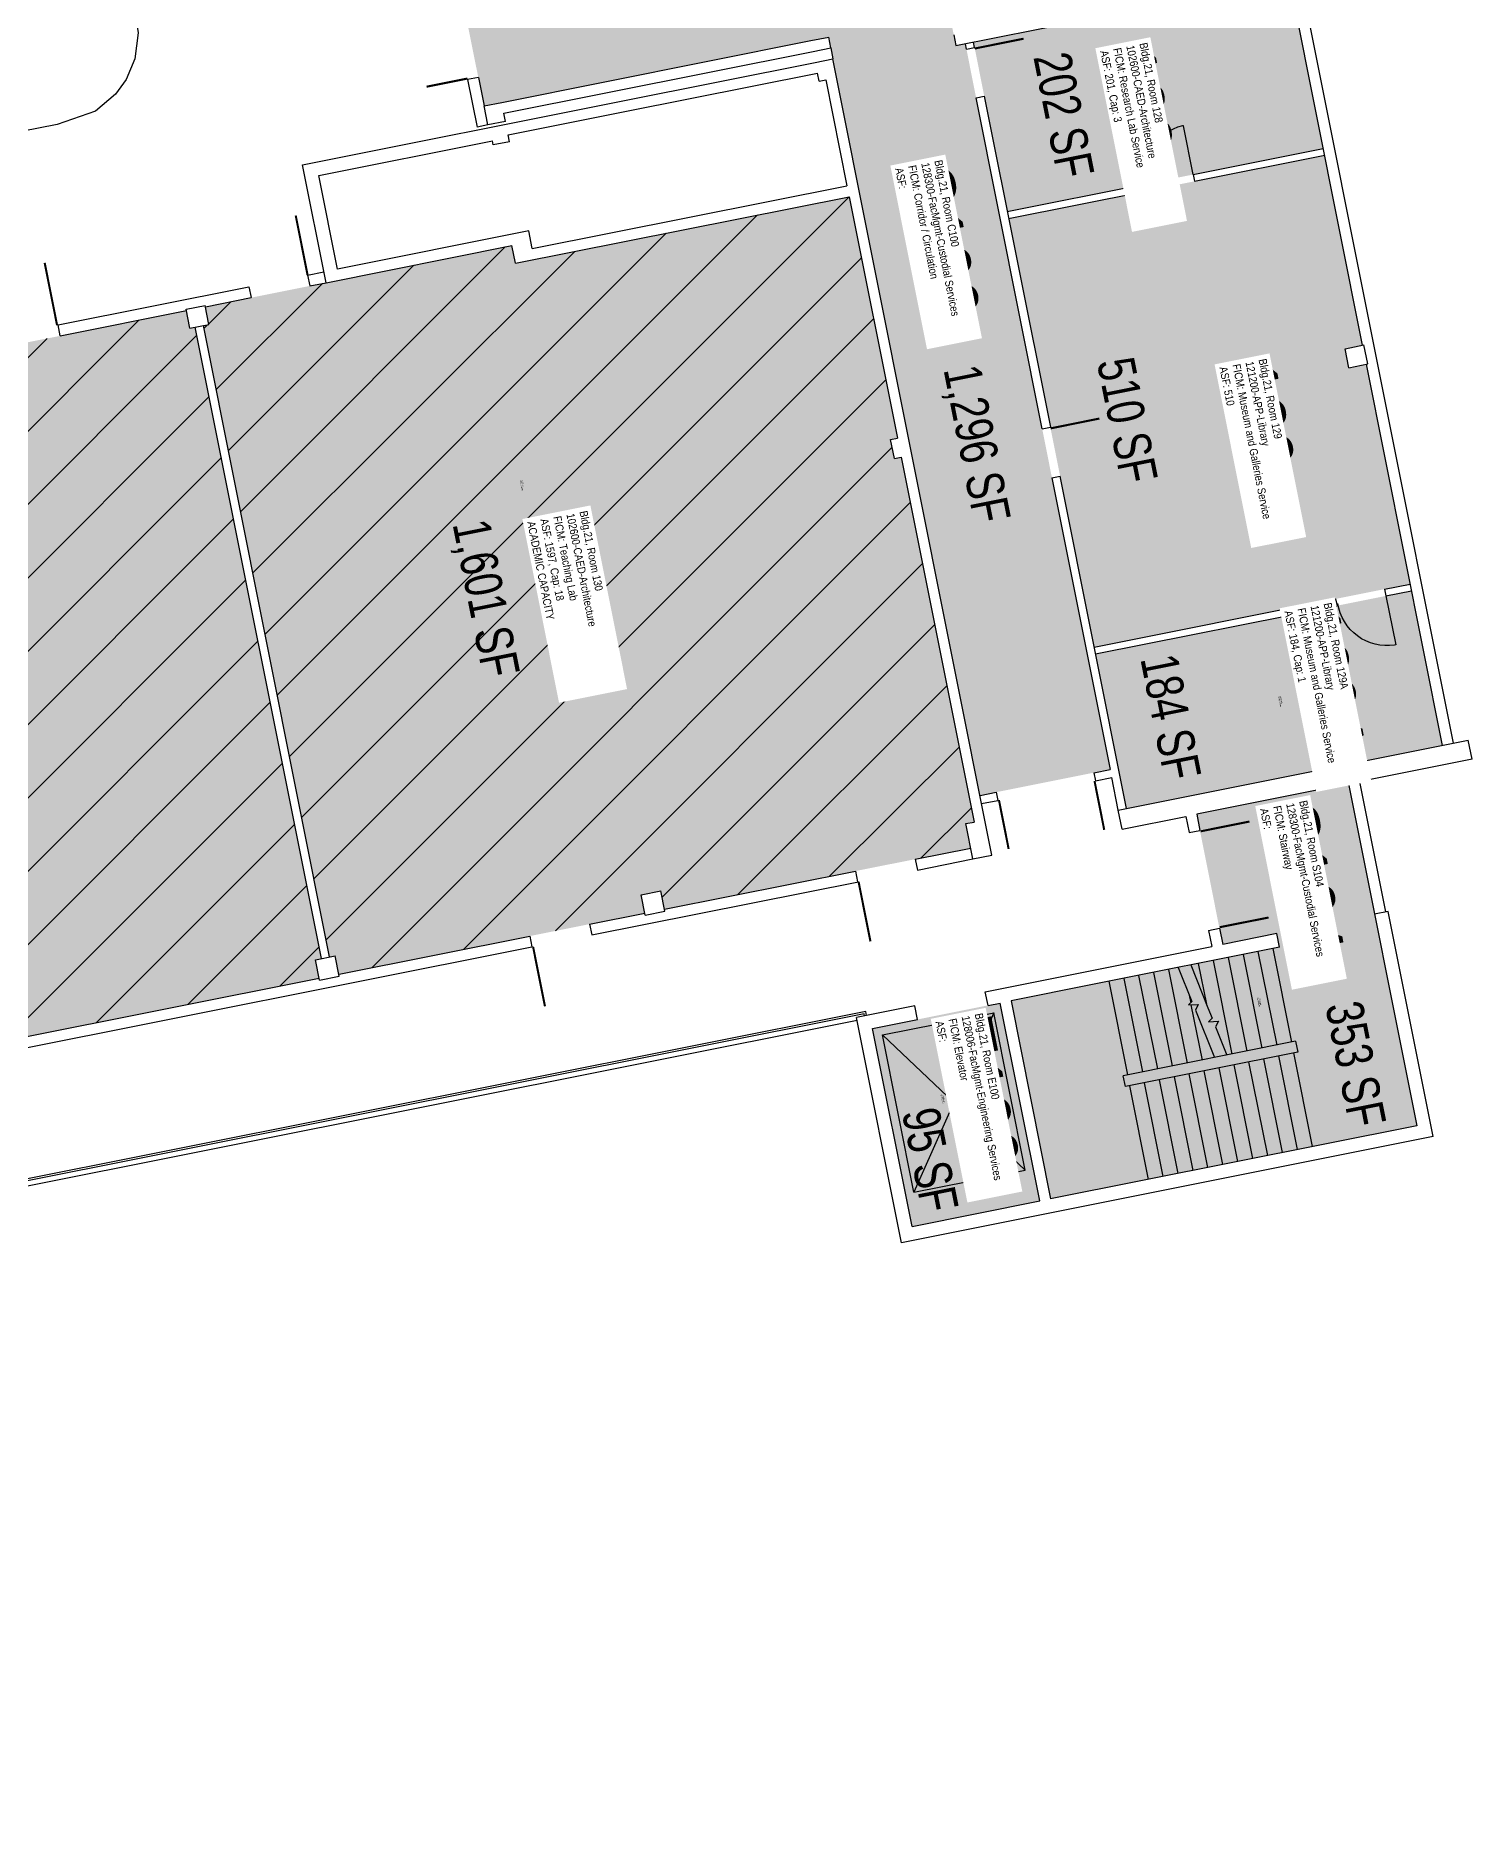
# Model space of a CAD drawing. Header units: inches. Extents: x 69202442 to 69207493, y 27670084 to 27674212.
# Drawn here: x 69206207 to 69207245, y 27670320 to 27671619 of the extents above; entities that cross this region are included whole.
import ezdxf
from ezdxf.enums import TextEntityAlignment as Align

# ---------------------------------------------------------------- set-up
doc = ezdxf.new("R2010")
doc.units = ezdxf.units.IN
doc.header["$LTSCALE"] = 10
doc.header["$MEASUREMENT"] = 0
for name, color, linetype in [('A-DOOR', 2, 'CONTINUOUS'), ('A-FLOR', 3, 'CONTINUOUS'), ('A-IDEN-RNUM', 7, 'CONTINUOUS'), ('A-IDEN-SNUM', 4, 'CONTINUOUS'), ('A-IDEN-VNUM', 4, 'CONTINUOUS'), ('A-SITE', 3, 'CONTINUOUS'), ('A-WALL', 5, 'CONTINUOUS'), ('AREA-TEXT', 3, 'CONTINUOUS'), ('Rooms-Capacity', 4, 'CONTINUOUS'), ('Rooms-Category-Color', 7, 'CONTINUOUS'), ('Rooms-College-Color', 7, 'CONTINUOUS'), ('Rooms-Department-Color', 7, 'CONTINUOUS'), ('Rooms-Division-Color', 7, 'CONTINUOUS'), ('Rooms-Information', 7, 'CONTINUOUS')]:
    doc.layers.add(name, color=color, linetype=linetype)
doc.styles.add('CP_AREA', font='arial.ttf', dxfattribs={"height": 15})
doc.styles.add('CP_ROOMSNUMBER', font='arial.ttf', dxfattribs={"height": 1})
doc.styles.add('CP_ROOMVNUMBER', font='arial.ttf', dxfattribs={"width": 0.85, "height": 0.075})
pattern_1 = [(45, (0, 0), (-26.516504294, 26.516504294), [])]

msp = doc.modelspace()

# ---------------------------------------------------------------- hatches: boundary and pattern name
at = {"layer": 'Rooms-Capacity'}
h = msp.add_hatch(dxfattribs=at)
h.set_pattern_fill('ANSI31', color=256, scale=300, style=0)
h.set_pattern_definition(pattern_1)
h.paths.add_polyline_path([(69206328.3, 27671409.2), (69206332.2, 27671409.9), (69206329.7, 27671422.7), (69206551.3, 27671466.9), (69206553.9, 27671454.2), (69206795.1, 27671502.3), (69206830, 27671327.8), (69206825.1, 27671326.8), (69206827.8, 27671313.1), (69206832.7, 27671314), (69206885.4, 27671050.2), (69206879.5, 27671049.1), (69206883, 27671031.4), (69206661.6, 27670987.2), (69206659, 27671000.5), (69206644.7, 27670997.6), (69206647.4, 27670984.4), (69206426.3, 27670940.2), (69206423.6, 27670953.5), (69206419.4, 27670952.7)])
h = msp.add_hatch(dxfattribs=at)
h.set_pattern_fill('ANSI31', color=256, scale=300, style=0)
h.set_pattern_definition(pattern_1)
h.paths.add_polyline_path([(69205859, 27671328.7), (69206080.6, 27671373), (69206083.2, 27671360.2), (69206096.9, 27671363), (69206094.3, 27671375.7), (69206316, 27671419.9), (69206318.5, 27671407.2), (69206322.4, 27671408), (69206413.6, 27670951.5), (69206409.4, 27670950.6), (69206412, 27670937.4), (69206190.9, 27670893.3), (69206188.3, 27670906.5), (69206174, 27670903.7), (69206176.7, 27670890.4), (69205955.5, 27670846.3), (69205952.9, 27670859.5), (69205948.7, 27670858.7), (69205857.6, 27671315.2), (69205861.5, 27671316)])
at = {"layer": 'Rooms-Category-Color', "true_color": 0xadadad}
for points in [[(69206649.9, 27671673.2), (69206677.3, 27671678.7), (69206854.8, 27671714.1), (69206833.5, 27671821), (69206828, 27671848.5), (69206827.4, 27671851.4), (69206831.3, 27671852.2), (69206828.6, 27671865.9), (69206824.7, 27671865.1), (69206780.4, 27672086.8), (69206784.3, 27672087.5), (69206781.6, 27672101.3), (69206777.7, 27672100.5), (69206762.6, 27672176), (69206766.5, 27672176.8), (69206766.1, 27672178.7), (69206763.6, 27672191.5), (69206749.9, 27672188.7), (69206628.3, 27672164.5), (69206598.9, 27672158.6), (69206585.1, 27672155.9), (69206549.8, 27672148.8), (69206492, 27672137.3), (69206492.2, 27672136.3), (69206420.1, 27672121.9), (69206402, 27672212.1), (69206474.1, 27672226.5), (69206474.3, 27672225.5), (69206764.6, 27672283.5), (69206823.5, 27672295.2), (69206840.1, 27672298.5), (69206868.7, 27672155.4), (69206875.8, 27672120.1), (69206878.5, 27672106.3), (69206885.5, 27672071), (69206902.2, 27671987.7), (69206913.9, 27671990), (69206920, 27671959.6), (69206908.2, 27671957.3), (69206909.4, 27671951.4), (69206921.2, 27671953.7), (69206925.9, 27671930.2), (69206914.1, 27671927.9), (69206916.1, 27671918), (69206923.1, 27671882.7), (69206952.9, 27671733.7), (69207050, 27671753.1), (69207051.9, 27671743.3), (69207063.7, 27671684.4), (69207065.6, 27671674.6), (69206867.5, 27671635.1), (69206869.1, 27671627.2), (69206870.7, 27671619.4), (69206872.2, 27671611.5), (69206879.1, 27671612.9), (69206879.9, 27671609), (69206886.9, 27671573.7), (69206934.7, 27671334.4), (69206941.7, 27671299.1), (69206972.1, 27671147.1), (69206983.8, 27671088.3), (69206972, 27671085.9), (69206901.4, 27671071.8), (69206889.7, 27671069.5), (69206882.4, 27671105.7), (69206881.3, 27671111.6), (69206866.8, 27671184.2), (69206865.6, 27671190.1), (69206855.6, 27671240.1), (69206854.4, 27671246), (69206825.3, 27671392.1), (69206824.1, 27671398), (69206818.2, 27671427.4), (69206817.1, 27671433.3), (69206784.9, 27671594.1), (69206783.4, 27671602), (69206781.8, 27671609.8), (69206780.3, 27671617.6), (69206767.5, 27671615.1), (69206735.1, 27671608.6), (69206729.3, 27671607.5), (69206627.3, 27671587.1), (69206621.4, 27671585.9), (69206543.9, 27671570.5), (69206536.1, 27671568.9), (69206531.2, 27671567.9), (69206527, 27671588.5), (69206515.2, 27671647.3), (69206586.9, 27671661.7), (69206587.1, 27671660.7)], [(69206940.7, 27670777.8), (69207205.5, 27670830.7), (69207192, 27670898.3), (69207190.5, 27670906.2), (69207176.9, 27670973.8), (69207176.6, 27670975.8), (69207175.4, 27670981.7), (69207175, 27670983.7), (69207156.2, 27671077.8), (69207046.4, 27671055.9), (69207048.7, 27671044.2), (69207062.8, 27670973.4), (69207065.2, 27670961.7), (69207096.5, 27670968), (69207104.4, 27670969.6), (69207104.8, 27670967.6), (69207105.9, 27670961.7), (69207106.3, 27670959.8), (69207104.4, 27670959.4), (69207098.5, 27670958.2), (69207096.5, 27670957.8), (69206978.9, 27670934.3), (69206971, 27670932.7), (69206959.2, 27670930.4), (69206923.9, 27670923.3), (69206912.2, 27670921)], [(69206840.7, 27670757.9), (69206812.1, 27670901), (69206844.5, 27670907.5), (69206895.5, 27670917.7), (69206904.3, 27670919.4), (69206932.9, 27670776.3)]]:
    msp.add_hatch(color=253, dxfattribs=at).paths.add_polyline_path(points)
at = {"layer": 'Rooms-Category-Color', "true_color": 0xe3f498}
for points in [[(69207114.6, 27671653.8), (69207102.9, 27671651.5), (69207101.7, 27671657.3), (69206885, 27671614.1), (69206909.4, 27671491.5), (69207137.9, 27671537.1)], [(69206328.3, 27671409.2), (69206332.2, 27671409.9), (69206329.7, 27671422.7), (69206551.3, 27671466.9), (69206553.9, 27671454.2), (69206795.1, 27671502.3), (69206830, 27671327.8), (69206825.1, 27671326.8), (69206827.8, 27671313.1), (69206832.7, 27671314), (69206885.4, 27671050.2), (69206879.5, 27671049.1), (69206883, 27671031.4), (69206661.6, 27670987.2), (69206659, 27671000.5), (69206644.7, 27670997.6), (69206647.4, 27670984.4), (69206426.3, 27670940.2), (69206423.6, 27670953.5), (69206419.4, 27670952.7)], [(69205859, 27671328.7), (69206080.6, 27671373), (69206083.2, 27671360.2), (69206096.9, 27671363), (69206094.3, 27671375.7), (69206316, 27671419.9), (69206318.5, 27671407.2), (69206322.4, 27671408), (69206413.6, 27670951.5), (69206409.4, 27670950.6), (69206412, 27670937.4), (69206190.9, 27670893.3), (69206188.3, 27670906.5), (69206174, 27670903.7), (69206176.7, 27670890.4), (69205955.5, 27670846.3), (69205952.9, 27670859.5), (69205948.7, 27670858.7), (69205857.6, 27671315.2), (69205861.5, 27671316)]]:
    msp.add_hatch(color=61, dxfattribs=at).paths.add_polyline_path(points)
at = {"layer": 'Rooms-Category-Color', "true_color": 0xffe090}
for points in [[(69207138.9, 27671532.2), (69206910.4, 27671486.6), (69206972.3, 27671176.7), (69207200.8, 27671222.3), (69207169.1, 27671381.2), (69207156.3, 27671378.6), (69207153.6, 27671392.4), (69207166.3, 27671394.9)], [(69207224.1, 27671105.6), (69207201.7, 27671217.4), (69206973.3, 27671171.8), (69206995.6, 27671060)]]:
    msp.add_hatch(color=41, dxfattribs=at).paths.add_polyline_path(points)
at = {"layer": 'Rooms-College-Color', "true_color": 0xadadad}
for points in [[(69206649.9, 27671673.2), (69206677.3, 27671678.7), (69206854.8, 27671714.1), (69206833.5, 27671821), (69206828, 27671848.5), (69206827.4, 27671851.4), (69206831.3, 27671852.2), (69206828.6, 27671865.9), (69206824.7, 27671865.1), (69206780.4, 27672086.8), (69206784.3, 27672087.5), (69206781.6, 27672101.3), (69206777.7, 27672100.5), (69206762.6, 27672176), (69206766.5, 27672176.8), (69206766.1, 27672178.7), (69206763.6, 27672191.5), (69206749.9, 27672188.7), (69206628.3, 27672164.5), (69206598.9, 27672158.6), (69206585.1, 27672155.9), (69206549.8, 27672148.8), (69206492, 27672137.3), (69206492.2, 27672136.3), (69206420.1, 27672121.9), (69206402, 27672212.1), (69206474.1, 27672226.5), (69206474.3, 27672225.5), (69206764.6, 27672283.5), (69206823.5, 27672295.2), (69206840.1, 27672298.5), (69206868.7, 27672155.4), (69206875.8, 27672120.1), (69206878.5, 27672106.3), (69206885.5, 27672071), (69206902.2, 27671987.7), (69206913.9, 27671990), (69206920, 27671959.6), (69206908.2, 27671957.3), (69206909.4, 27671951.4), (69206921.2, 27671953.7), (69206925.9, 27671930.2), (69206914.1, 27671927.9), (69206916.1, 27671918), (69206923.1, 27671882.7), (69206952.9, 27671733.7), (69207050, 27671753.1), (69207051.9, 27671743.3), (69207063.7, 27671684.4), (69207065.6, 27671674.6), (69206867.5, 27671635.1), (69206869.1, 27671627.2), (69206870.7, 27671619.4), (69206872.2, 27671611.5), (69206879.1, 27671612.9), (69206879.9, 27671609), (69206886.9, 27671573.7), (69206934.7, 27671334.4), (69206941.7, 27671299.1), (69206972.1, 27671147.1), (69206983.8, 27671088.3), (69206972, 27671085.9), (69206901.4, 27671071.8), (69206889.7, 27671069.5), (69206882.4, 27671105.7), (69206881.3, 27671111.6), (69206866.8, 27671184.2), (69206865.6, 27671190.1), (69206855.6, 27671240.1), (69206854.4, 27671246), (69206825.3, 27671392.1), (69206824.1, 27671398), (69206818.2, 27671427.4), (69206817.1, 27671433.3), (69206784.9, 27671594.1), (69206783.4, 27671602), (69206781.8, 27671609.8), (69206780.3, 27671617.6), (69206767.5, 27671615.1), (69206735.1, 27671608.6), (69206729.3, 27671607.5), (69206627.3, 27671587.1), (69206621.4, 27671585.9), (69206543.9, 27671570.5), (69206536.1, 27671568.9), (69206531.2, 27671567.9), (69206527, 27671588.5), (69206515.2, 27671647.3), (69206586.9, 27671661.7), (69206587.1, 27671660.7)], [(69206940.7, 27670777.8), (69207205.5, 27670830.7), (69207192, 27670898.3), (69207190.5, 27670906.2), (69207176.9, 27670973.8), (69207176.6, 27670975.8), (69207175.4, 27670981.7), (69207175, 27670983.7), (69207156.2, 27671077.8), (69207046.4, 27671055.9), (69207048.7, 27671044.2), (69207062.8, 27670973.4), (69207065.2, 27670961.7), (69207096.5, 27670968), (69207104.4, 27670969.6), (69207104.8, 27670967.6), (69207105.9, 27670961.7), (69207106.3, 27670959.8), (69207104.4, 27670959.4), (69207098.5, 27670958.2), (69207096.5, 27670957.8), (69206978.9, 27670934.3), (69206971, 27670932.7), (69206959.2, 27670930.4), (69206923.9, 27670923.3), (69206912.2, 27670921)], [(69206840.7, 27670757.9), (69206812.1, 27670901), (69206844.5, 27670907.5), (69206895.5, 27670917.7), (69206904.3, 27670919.4), (69206932.9, 27670776.3)]]:
    msp.add_hatch(color=253, dxfattribs=at).paths.add_polyline_path(points)
at = {"layer": 'Rooms-College-Color', "true_color": 0xe3f498}
for points in [[(69207114.6, 27671653.8), (69207102.9, 27671651.5), (69207101.7, 27671657.3), (69206885, 27671614.1), (69206909.4, 27671491.5), (69207137.9, 27671537.1)], [(69207138.9, 27671532.2), (69206910.4, 27671486.6), (69206972.3, 27671176.7), (69207200.8, 27671222.3), (69207169.1, 27671381.2), (69207156.3, 27671378.6), (69207153.6, 27671392.4), (69207166.3, 27671394.9)], [(69206328.3, 27671409.2), (69206332.2, 27671409.9), (69206329.7, 27671422.7), (69206551.3, 27671466.9), (69206553.9, 27671454.2), (69206795.1, 27671502.3), (69206830, 27671327.8), (69206825.1, 27671326.8), (69206827.8, 27671313.1), (69206832.7, 27671314), (69206885.4, 27671050.2), (69206879.5, 27671049.1), (69206883, 27671031.4), (69206661.6, 27670987.2), (69206659, 27671000.5), (69206644.7, 27670997.6), (69206647.4, 27670984.4), (69206426.3, 27670940.2), (69206423.6, 27670953.5), (69206419.4, 27670952.7)], [(69205859, 27671328.7), (69206080.6, 27671373), (69206083.2, 27671360.2), (69206096.9, 27671363), (69206094.3, 27671375.7), (69206316, 27671419.9), (69206318.5, 27671407.2), (69206322.4, 27671408), (69206413.6, 27670951.5), (69206409.4, 27670950.6), (69206412, 27670937.4), (69206190.9, 27670893.3), (69206188.3, 27670906.5), (69206174, 27670903.7), (69206176.7, 27670890.4), (69205955.5, 27670846.3), (69205952.9, 27670859.5), (69205948.7, 27670858.7), (69205857.6, 27671315.2), (69205861.5, 27671316)], [(69207224.1, 27671105.6), (69207201.7, 27671217.4), (69206973.3, 27671171.8), (69206995.6, 27671060)]]:
    msp.add_hatch(color=61, dxfattribs=at).paths.add_polyline_path(points)
at = {"layer": 'Rooms-Department-Color', "true_color": 0xacacac}
for points in [[(69206649.9, 27671673.2), (69206677.3, 27671678.7), (69206854.8, 27671714.1), (69206833.5, 27671821), (69206828, 27671848.5), (69206827.4, 27671851.4), (69206831.3, 27671852.2), (69206828.6, 27671865.9), (69206824.7, 27671865.1), (69206780.4, 27672086.8), (69206784.3, 27672087.5), (69206781.6, 27672101.3), (69206777.7, 27672100.5), (69206762.6, 27672176), (69206766.5, 27672176.8), (69206766.1, 27672178.7), (69206763.6, 27672191.5), (69206749.9, 27672188.7), (69206628.3, 27672164.5), (69206598.9, 27672158.6), (69206585.1, 27672155.9), (69206549.8, 27672148.8), (69206492, 27672137.3), (69206492.2, 27672136.3), (69206420.1, 27672121.9), (69206402, 27672212.1), (69206474.1, 27672226.5), (69206474.3, 27672225.5), (69206764.6, 27672283.5), (69206823.5, 27672295.2), (69206840.1, 27672298.5), (69206868.7, 27672155.4), (69206875.8, 27672120.1), (69206878.5, 27672106.3), (69206885.5, 27672071), (69206902.2, 27671987.7), (69206913.9, 27671990), (69206920, 27671959.6), (69206908.2, 27671957.3), (69206909.4, 27671951.4), (69206921.2, 27671953.7), (69206925.9, 27671930.2), (69206914.1, 27671927.9), (69206916.1, 27671918), (69206923.1, 27671882.7), (69206952.9, 27671733.7), (69207050, 27671753.1), (69207051.9, 27671743.3), (69207063.7, 27671684.4), (69207065.6, 27671674.6), (69206867.5, 27671635.1), (69206869.1, 27671627.2), (69206870.7, 27671619.4), (69206872.2, 27671611.5), (69206879.1, 27671612.9), (69206879.9, 27671609), (69206886.9, 27671573.7), (69206934.7, 27671334.4), (69206941.7, 27671299.1), (69206972.1, 27671147.1), (69206983.8, 27671088.3), (69206972, 27671085.9), (69206901.4, 27671071.8), (69206889.7, 27671069.5), (69206882.4, 27671105.7), (69206881.3, 27671111.6), (69206866.8, 27671184.2), (69206865.6, 27671190.1), (69206855.6, 27671240.1), (69206854.4, 27671246), (69206825.3, 27671392.1), (69206824.1, 27671398), (69206818.2, 27671427.4), (69206817.1, 27671433.3), (69206784.9, 27671594.1), (69206783.4, 27671602), (69206781.8, 27671609.8), (69206780.3, 27671617.6), (69206767.5, 27671615.1), (69206735.1, 27671608.6), (69206729.3, 27671607.5), (69206627.3, 27671587.1), (69206621.4, 27671585.9), (69206543.9, 27671570.5), (69206536.1, 27671568.9), (69206531.2, 27671567.9), (69206527, 27671588.5), (69206515.2, 27671647.3), (69206586.9, 27671661.7), (69206587.1, 27671660.7)], [(69206940.7, 27670777.8), (69207205.5, 27670830.7), (69207192, 27670898.3), (69207190.5, 27670906.2), (69207176.9, 27670973.8), (69207176.6, 27670975.8), (69207175.4, 27670981.7), (69207175, 27670983.7), (69207156.2, 27671077.8), (69207046.4, 27671055.9), (69207048.7, 27671044.2), (69207062.8, 27670973.4), (69207065.2, 27670961.7), (69207096.5, 27670968), (69207104.4, 27670969.6), (69207104.8, 27670967.6), (69207105.9, 27670961.7), (69207106.3, 27670959.8), (69207104.4, 27670959.4), (69207098.5, 27670958.2), (69207096.5, 27670957.8), (69206978.9, 27670934.3), (69206971, 27670932.7), (69206959.2, 27670930.4), (69206923.9, 27670923.3), (69206912.2, 27670921)], [(69206840.7, 27670757.9), (69206812.1, 27670901), (69206844.5, 27670907.5), (69206895.5, 27670917.7), (69206904.3, 27670919.4), (69206932.9, 27670776.3)]]:
    msp.add_hatch(color=253, dxfattribs=at).paths.add_polyline_path(points)
at = {"layer": 'Rooms-Department-Color', "true_color": 0xe3f498}
for points in [[(69207114.6, 27671653.8), (69207102.9, 27671651.5), (69207101.7, 27671657.3), (69206885, 27671614.1), (69206909.4, 27671491.5), (69207137.9, 27671537.1)], [(69206328.3, 27671409.2), (69206332.2, 27671409.9), (69206329.7, 27671422.7), (69206551.3, 27671466.9), (69206553.9, 27671454.2), (69206795.1, 27671502.3), (69206830, 27671327.8), (69206825.1, 27671326.8), (69206827.8, 27671313.1), (69206832.7, 27671314), (69206885.4, 27671050.2), (69206879.5, 27671049.1), (69206883, 27671031.4), (69206661.6, 27670987.2), (69206659, 27671000.5), (69206644.7, 27670997.6), (69206647.4, 27670984.4), (69206426.3, 27670940.2), (69206423.6, 27670953.5), (69206419.4, 27670952.7)], [(69205859, 27671328.7), (69206080.6, 27671373), (69206083.2, 27671360.2), (69206096.9, 27671363), (69206094.3, 27671375.7), (69206316, 27671419.9), (69206318.5, 27671407.2), (69206322.4, 27671408), (69206413.6, 27670951.5), (69206409.4, 27670950.6), (69206412, 27670937.4), (69206190.9, 27670893.3), (69206188.3, 27670906.5), (69206174, 27670903.7), (69206176.7, 27670890.4), (69205955.5, 27670846.3), (69205952.9, 27670859.5), (69205948.7, 27670858.7), (69205857.6, 27671315.2), (69205861.5, 27671316)]]:
    msp.add_hatch(color=61, dxfattribs=at).paths.add_polyline_path(points)
at = {"layer": 'Rooms-Department-Color', "true_color": 0x62f98f}
for points in [[(69207138.9, 27671532.2), (69206910.4, 27671486.6), (69206972.3, 27671176.7), (69207200.8, 27671222.3), (69207169.1, 27671381.2), (69207156.3, 27671378.6), (69207153.6, 27671392.4), (69207166.3, 27671394.9)], [(69207224.1, 27671105.6), (69207201.7, 27671217.4), (69206973.3, 27671171.8), (69206995.6, 27671060)]]:
    msp.add_hatch(color=91, dxfattribs=at).paths.add_polyline_path(points)
at = {"layer": 'Rooms-Division-Color', "true_color": 0xadadad}
for points in [[(69206649.9, 27671673.2), (69206677.3, 27671678.7), (69206854.8, 27671714.1), (69206833.5, 27671821), (69206828, 27671848.5), (69206827.4, 27671851.4), (69206831.3, 27671852.2), (69206828.6, 27671865.9), (69206824.7, 27671865.1), (69206780.4, 27672086.8), (69206784.3, 27672087.5), (69206781.6, 27672101.3), (69206777.7, 27672100.5), (69206762.6, 27672176), (69206766.5, 27672176.8), (69206766.1, 27672178.7), (69206763.6, 27672191.5), (69206749.9, 27672188.7), (69206628.3, 27672164.5), (69206598.9, 27672158.6), (69206585.1, 27672155.9), (69206549.8, 27672148.8), (69206492, 27672137.3), (69206492.2, 27672136.3), (69206420.1, 27672121.9), (69206402, 27672212.1), (69206474.1, 27672226.5), (69206474.3, 27672225.5), (69206764.6, 27672283.5), (69206823.5, 27672295.2), (69206840.1, 27672298.5), (69206868.7, 27672155.4), (69206875.8, 27672120.1), (69206878.5, 27672106.3), (69206885.5, 27672071), (69206902.2, 27671987.7), (69206913.9, 27671990), (69206920, 27671959.6), (69206908.2, 27671957.3), (69206909.4, 27671951.4), (69206921.2, 27671953.7), (69206925.9, 27671930.2), (69206914.1, 27671927.9), (69206916.1, 27671918), (69206923.1, 27671882.7), (69206952.9, 27671733.7), (69207050, 27671753.1), (69207051.9, 27671743.3), (69207063.7, 27671684.4), (69207065.6, 27671674.6), (69206867.5, 27671635.1), (69206869.1, 27671627.2), (69206870.7, 27671619.4), (69206872.2, 27671611.5), (69206879.1, 27671612.9), (69206879.9, 27671609), (69206886.9, 27671573.7), (69206934.7, 27671334.4), (69206941.7, 27671299.1), (69206972.1, 27671147.1), (69206983.8, 27671088.3), (69206972, 27671085.9), (69206901.4, 27671071.8), (69206889.7, 27671069.5), (69206882.4, 27671105.7), (69206881.3, 27671111.6), (69206866.8, 27671184.2), (69206865.6, 27671190.1), (69206855.6, 27671240.1), (69206854.4, 27671246), (69206825.3, 27671392.1), (69206824.1, 27671398), (69206818.2, 27671427.4), (69206817.1, 27671433.3), (69206784.9, 27671594.1), (69206783.4, 27671602), (69206781.8, 27671609.8), (69206780.3, 27671617.6), (69206767.5, 27671615.1), (69206735.1, 27671608.6), (69206729.3, 27671607.5), (69206627.3, 27671587.1), (69206621.4, 27671585.9), (69206543.9, 27671570.5), (69206536.1, 27671568.9), (69206531.2, 27671567.9), (69206527, 27671588.5), (69206515.2, 27671647.3), (69206586.9, 27671661.7), (69206587.1, 27671660.7)], [(69206940.7, 27670777.8), (69207205.5, 27670830.7), (69207192, 27670898.3), (69207190.5, 27670906.2), (69207176.9, 27670973.8), (69207176.6, 27670975.8), (69207175.4, 27670981.7), (69207175, 27670983.7), (69207156.2, 27671077.8), (69207046.4, 27671055.9), (69207048.7, 27671044.2), (69207062.8, 27670973.4), (69207065.2, 27670961.7), (69207096.5, 27670968), (69207104.4, 27670969.6), (69207104.8, 27670967.6), (69207105.9, 27670961.7), (69207106.3, 27670959.8), (69207104.4, 27670959.4), (69207098.5, 27670958.2), (69207096.5, 27670957.8), (69206978.9, 27670934.3), (69206971, 27670932.7), (69206959.2, 27670930.4), (69206923.9, 27670923.3), (69206912.2, 27670921)], [(69206840.7, 27670757.9), (69206812.1, 27670901), (69206844.5, 27670907.5), (69206895.5, 27670917.7), (69206904.3, 27670919.4), (69206932.9, 27670776.3)]]:
    msp.add_hatch(color=253, dxfattribs=at).paths.add_polyline_path(points)
at = {"layer": 'Rooms-Division-Color', "true_color": 0xe3f498}
for points in [[(69207114.6, 27671653.8), (69207102.9, 27671651.5), (69207101.7, 27671657.3), (69206885, 27671614.1), (69206909.4, 27671491.5), (69207137.9, 27671537.1)], [(69206328.3, 27671409.2), (69206332.2, 27671409.9), (69206329.7, 27671422.7), (69206551.3, 27671466.9), (69206553.9, 27671454.2), (69206795.1, 27671502.3), (69206830, 27671327.8), (69206825.1, 27671326.8), (69206827.8, 27671313.1), (69206832.7, 27671314), (69206885.4, 27671050.2), (69206879.5, 27671049.1), (69206883, 27671031.4), (69206661.6, 27670987.2), (69206659, 27671000.5), (69206644.7, 27670997.6), (69206647.4, 27670984.4), (69206426.3, 27670940.2), (69206423.6, 27670953.5), (69206419.4, 27670952.7)], [(69205859, 27671328.7), (69206080.6, 27671373), (69206083.2, 27671360.2), (69206096.9, 27671363), (69206094.3, 27671375.7), (69206316, 27671419.9), (69206318.5, 27671407.2), (69206322.4, 27671408), (69206413.6, 27670951.5), (69206409.4, 27670950.6), (69206412, 27670937.4), (69206190.9, 27670893.3), (69206188.3, 27670906.5), (69206174, 27670903.7), (69206176.7, 27670890.4), (69205955.5, 27670846.3), (69205952.9, 27670859.5), (69205948.7, 27670858.7), (69205857.6, 27671315.2), (69205861.5, 27671316)]]:
    msp.add_hatch(color=61, dxfattribs=at).paths.add_polyline_path(points)
at = {"layer": 'Rooms-Division-Color', "true_color": 0x62f98f}
for points in [[(69207138.9, 27671532.2), (69206910.4, 27671486.6), (69206972.3, 27671176.7), (69207200.8, 27671222.3), (69207169.1, 27671381.2), (69207156.3, 27671378.6), (69207153.6, 27671392.4), (69207166.3, 27671394.9)], [(69207224.1, 27671105.6), (69207201.7, 27671217.4), (69206973.3, 27671171.8), (69206995.6, 27671060)]]:
    msp.add_hatch(color=91, dxfattribs=at).paths.add_polyline_path(points)

# ---------------------------------------------------------------- linework, layer by layer
at = {"layer": 'A-DOOR'}
for p, q in [((69206807.1, 27670913.3), (69203852.4, 27670323.5)), ((69206806, 27670911.5), (69203854.2, 27670322.3))]:
    msp.add_line(p, q, dxfattribs=at)
for points, format in [([(69206507.6, 27671645.1, 1.5, 1.5, 0), (69206478.2, 27671639.2, 0, 0, 0), (69206478, 27671639.9, 0, 0, 0.414214), (69206513.3, 27671616.4, 0, 0, 0.414214)], "xyseb"), ([(69206519.1, 27671587.7, 1.5, 1.5, 0), (69206489.6, 27671581.8, 0, 0, 0), (69206489.8, 27671581.1, 0, 0, -0.414214), (69206513.3, 27671616.4, 0, 0, -0.414214)], "xyseb"), ([(69206885.9, 27671609.4, 1.5, 1.5, 0), (69206921.2, 27671616.5, 0, 0, 0), (69206921.4, 27671615.7, 0, 0, -0.414214), (69206891.3, 27671574.6, 0, 0, -0.414214)], "xyseb"), ([(69207043.8, 27671518.3), (69207036.7, 27671553.6), (69207036, 27671553.5, 0.414214), (69207009.5, 27671509.9, 0.414214)], "xyb"), ([(69206403.6, 27671445.6, 1.5, 1.5, 0), (69206395, 27671488.7, 0, 0, 0), (69206395.8, 27671488.9, 0, 0, 0.414214), (69206361.2, 27671437.1, 0, 0, 0.414214)], "xyseb"), ([(69206222.5, 27671409.4, 1.5, 1.5, 0), (69206213.5, 27671454.5, 0, 0, 0), (69206214.2, 27671454.7, 0, 0, 0.414214), (69206178.1, 27671400.6, 0, 0, 0.414214)], "xyseb"), ([(69206940.7, 27671334.8, 1.5, 1.5, 0), (69206976, 27671341.9, 0, 0, 0), (69206976.2, 27671341.1, 0, 0, -0.414214), (69206946.1, 27671300, 0, 0, -0.414214)], "xyseb"), ([(69207183.1, 27671213.7), (69207190.2, 27671178.4), (69207189.4, 27671178.2, -0.414214), (69207148.3, 27671208.3, -0.414214)], "xyb"), ([(69206972.5, 27671079.9, 1.5, 1.5, 0), (69206979.5, 27671044.6, 0, 0, 0), (69206978.8, 27671044.4, 0, 0, -0.414214), (69206937.6, 27671074.4, 0, 0, -0.414214)], "xyseb"), ([(69206903.4, 27671066.1, 1.5, 1.5, 0), (69206910.4, 27671030.8, 0, 0, 0), (69206911.1, 27671030.9, 0, 0, 0.414214), (69206937.6, 27671074.4, 0, 0, 0.414214)], "xyseb"), ([(69207049.2, 27671043.5, 1.5, 1.5, 0), (69207084.5, 27671050.6, 0, 0, 0), (69207084.6, 27671049.9, 0, 0, -0.414214), (69207054.6, 27671008.7, 0, 0, -0.414214)], "xyseb"), ([(69206801.9, 27671007.1, 1.5, 1.5, 0), (69206810.5, 27670963.9, 0, 0, 0), (69206809.8, 27670963.8, 0, 0, 0.414214), (69206844.4, 27671015.5, 0, 0, 0.414214)], "xyseb"), ([(69207063, 27670974.2, 1.5, 1.5, 0), (69207098.3, 27670981.2, 0, 0, 0), (69207098.2, 27670982, 0, 0, 0.414214), (69207054.7, 27671008.5, 0, 0, 0.414214)], "xyseb"), ([(69206566.6, 27670960.1, 1.5, 1.5, 0), (69206575.2, 27670917, 0, 0, 0), (69206574.5, 27670916.8, 0, 0, 0.414214), (69206609, 27670968.6, 0, 0, 0.414214)], "xyseb")]:
    msp.add_lwpolyline(points, format=format, dxfattribs=at)
at = {"layer": 'A-FLOR'}
for p, q in [((69207058.3, 27670950.2), (69207071.8, 27670882.5)), ((69207069.1, 27670952.3), (69207082.6, 27670884.6)), ((69207079.9, 27670954.5), (69207093.4, 27670886.8)), ((69207090.6, 27670956.6), (69207104.2, 27670889)), ((69207101.4, 27670958.8), (69207114.9, 27670891.1)), ((69206993.6, 27670937.2), (69207007.1, 27670869.6)), ((69207004.4, 27670939.4), (69207017.9, 27670871.7)), ((69207015.1, 27670941.5), (69207028.6, 27670873.9)), ((69207025.9, 27670943.7), (69207039.4, 27670876)), ((69207033, 27670945.1), (69207042.9, 27670920.6)), ((69207042, 27670946.9), (69207054.4, 27670916)), ((69207047.5, 27670948), (69207053.4, 27670918.6)), ((69206982.8, 27670935.1), (69206996.3, 27670867.4)), ((69207040.7, 27670926), (69207042, 27670919.6)), ((69206806.3, 27670910.1), (69206806, 27670911.5)), ((69206807.7, 27670910.3), (69206807.1, 27670913.3)), ((69206819.2, 27670896.3), (69206899.6, 27670912.4)), ((69206899.6, 27670912.4), (69206841.9, 27670782.6)), ((69206922.3, 27670798.6), (69206899.6, 27670912.4)), ((69207042.9, 27670920.6), (69207040.4, 27670918)), ((69207040.4, 27670918), (69207047.5, 27670918.4)), ((69207042.2, 27670918.1), (69207050.2, 27670878.2)), ((69207047.5, 27670918.4), (69207045.4, 27670914.2)), ((69207045.4, 27670914.2), (69207059.2, 27670880)), ((69207054.4, 27670916), (69207057.5, 27670908.5)), ((69203860.8, 27670320.1), (69206800.8, 27670906.9)), ((69206819.2, 27670896.3), (69206922.3, 27670798.6)), ((69206841.9, 27670782.6), (69206819.2, 27670896.3)), ((69207057.5, 27670908.5), (69207055, 27670905.9)), ((69207055, 27670905.9), (69207062, 27670906.3)), ((69207062, 27670906.3), (69207060, 27670902.1)), ((69207060, 27670902.1), (69207068.2, 27670881.8)), ((69207130, 27670815.6), (69207116.5, 27670883.3)), ((69207065.3, 27670802.7), (69207051.8, 27670870.3)), ((69207076.1, 27670804.8), (69207062.6, 27670872.5)), ((69207086.9, 27670807), (69207073.4, 27670874.6)), ((69207097.7, 27670809.1), (69207084.1, 27670876.8)), ((69207108.4, 27670811.3), (69207094.9, 27670879)), ((69207119.2, 27670813.4), (69207105.7, 27670881.1)), ((69207011.4, 27670791.9), (69206997.9, 27670859.6)), ((69207022.1, 27670794.1), (69207008.6, 27670861.7)), ((69207032.9, 27670796.2), (69207019.4, 27670863.9)), ((69207043.7, 27670798.4), (69207030.2, 27670866)), ((69207054.5, 27670800.5), (69207041, 27670868.2)), ((69206841.9, 27670782.6), (69206922.3, 27670798.6))]:
    msp.add_line(p, q, dxfattribs=at)
at = {"layer": 'A-SITE'}
msp.add_lwpolyline([(69206139.6, 27672345.5), (69206278, 27671639.8), (69206281.1, 27671620.8), (69206278.7, 27671602), (69206272.4, 27671587), (69206264.8, 27671576.4), (69206250.2, 27671564), (69206222.5, 27671554.5), (69206072.5, 27671525)], dxfattribs=at)
at = {"layer": 'A-WALL'}
for p, q in [((69206872.2, 27671611.5), (69207101.7, 27671657.3)), ((69207166.3, 27671394.9), (69207114.6, 27671653.8)), ((69207231.9, 27671107.2), (69207121.1, 27671662.2)), ((69206543.9, 27671570.5), (69206767.5, 27671615.1)), ((69206767.5, 27671615.1), (69206780.3, 27671617.6)), ((69206781.8, 27671609.8), (69206780.3, 27671617.6)), ((69206870.7, 27671619.4), (69206872.2, 27671611.5)), ((69206879.9, 27671609), (69206879.1, 27671612.9)), ((69206885.8, 27671610.2), (69206885, 27671614.1)), ((69206545.5, 27671562.6), (69206769.1, 27671607.3)), ((69206631.4, 27671571.6), (69206770.6, 27671599.4)), ((69206769.1, 27671607.3), (69206781.8, 27671609.8)), ((69206770.6, 27671599.4), (69206783.4, 27671602)), ((69206781.8, 27671609.8), (69206783.4, 27671602)), ((69206898.3, 27671026.3), (69206783.4, 27671602)), ((69206879.9, 27671609), (69206885.8, 27671610.2)), ((69206527.1, 27671588.5), (69206519.2, 27671587)), ((69206519.2, 27671587), (69206526.1, 27671552.6)), ((69206527.1, 27671588.5), (69206531.2, 27671567.9)), ((69206632.9, 27671563.8), (69206772.2, 27671591.6)), ((69206773.4, 27671585.7), (69206772.2, 27671591.6)), ((69206773.4, 27671585.7), (69206778.3, 27671586.7)), ((69206778.3, 27671586.7), (69206793.5, 27671510.2)), ((69206399.9, 27671525.4), (69206631.4, 27671571.6)), ((69206886.9, 27671573.7), (69206892.8, 27671574.9)), ((69206934.7, 27671334.4), (69206886.9, 27671573.7)), ((69206892.8, 27671574.9), (69206940.6, 27671335.6)), ((69206531.2, 27671567.9), (69206543.9, 27671570.5)), ((69206533.9, 27671554.2), (69206531.2, 27671567.9)), ((69206546.7, 27671556.7), (69206545.5, 27671562.6)), ((69206548.6, 27671546.9), (69206632.9, 27671563.8)), ((69206533.9, 27671554.2), (69206526.1, 27671552.6)), ((69206546.7, 27671556.7), (69206533.9, 27671554.2)), ((69206549.6, 27671542), (69206548.6, 27671546.9)), ((69206411.7, 27671517.6), (69206537.2, 27671542.6)), ((69206537.8, 27671539.7), (69206537.2, 27671542.6)), ((69206549.6, 27671542), (69206537.8, 27671539.7)), ((69207043.8, 27671518.3), (69207137.9, 27671537.1)), ((69206417, 27671440.1), (69206399.9, 27671525.4)), ((69207044.8, 27671513.4), (69207138.9, 27671532.2)), ((69206425.2, 27671449.9), (69206411.7, 27671517.6)), ((69206566, 27671464.8), (69206793.5, 27671510.2)), ((69206909.4, 27671491.5), (69207008.5, 27671511.3)), ((69207008.5, 27671511.3), (69207009.5, 27671506.4)), ((69207043.8, 27671518.3), (69207044.8, 27671513.4)), ((69206553.9, 27671454.2), (69206795.1, 27671502.3)), ((69206795.1, 27671502.3), (69206830, 27671327.8)), ((69206910.4, 27671486.6), (69207009.5, 27671506.4)), ((69206563.5, 27671477.5), (69206425.2, 27671449.9)), ((69206566, 27671464.8), (69206563.5, 27671477.5)), ((69206417, 27671440.1), (69206551.3, 27671466.9)), ((69206553.9, 27671454.2), (69206551.3, 27671466.9)), ((69206403.6, 27671445.6), (69206415.4, 27671447.9)), ((69206403.6, 27671445.6), (69206405.2, 27671437.8)), ((69206223.2, 27671409.6), (69206361.2, 27671437.1)), ((69206329.7, 27671422.7), (69206362.8, 27671429.3)), ((69206361.2, 27671437.1), (69206362.8, 27671429.3)), ((69206405.2, 27671437.8), (69206417, 27671440.1)), ((69206224.8, 27671401.7), (69206316, 27671419.9)), ((69206315.8, 27671420.9), (69206329.5, 27671423.7)), ((69206318.5, 27671407.2), (69206315.8, 27671420.9)), ((69206332.2, 27671409.9), (69206329.5, 27671423.7)), ((69206224.8, 27671401.7), (69206223.2, 27671409.6)), ((69206318.5, 27671407.2), (69206332.2, 27671409.9)), ((69206413.6, 27670951.5), (69206322.4, 27671408)), ((69206419.4, 27670952.7), (69206328.3, 27671409.2)), ((69207153.6, 27671392.4), (69207167.3, 27671395.1)), ((69207156.3, 27671378.6), (69207153.6, 27671392.4)), ((69207170, 27671381.4), (69207167.3, 27671395.1)), ((69207156.3, 27671378.6), (69207170, 27671381.4)), ((69207224.1, 27671105.6), (69207169.1, 27671381.2)), ((69206825.1, 27671326.8), (69206830, 27671327.8)), ((69206827.8, 27671313.1), (69206825.1, 27671326.8)), ((69206934.7, 27671334.4), (69206940.6, 27671335.6)), ((69206827.8, 27671313.1), (69206832.7, 27671314)), ((69206832.7, 27671314), (69206885.4, 27671050.2)), ((69206941.7, 27671299.1), (69206947.6, 27671300.3)), ((69206941.7, 27671299.1), (69206983.8, 27671088.3)), ((69206995.6, 27671060), (69206947.6, 27671300.3)), ((69207182.1, 27671218.6), (69207200.8, 27671222.3)), ((69206972.3, 27671176.7), (69207146.8, 27671211.5)), ((69207146.8, 27671211.5), (69207147.8, 27671206.6)), ((69207182.1, 27671218.6), (69207183.1, 27671213.7)), ((69207183.1, 27671213.7), (69207201.7, 27671217.4)), ((69206973.3, 27671171.8), (69207147.8, 27671206.6)), ((69206989.7, 27671058.8), (69207242.7, 27671109.3)), ((69207245.4, 27671095.6), (69207242.7, 27671109.3)), ((69207245.4, 27671095.6), (69207046.4, 27671055.9)), ((69206972, 27671085.9), (69206983.8, 27671088.3)), ((69206972, 27671085.9), (69206973.2, 27671080)), ((69206973.2, 27671080), (69206985, 27671082.4)), ((69206989.7, 27671058.8), (69206985, 27671082.4)), ((69207164, 27671079.4), (69207182.8, 27670985.2)), ((69206889.7, 27671069.5), (69206901.4, 27671071.8)), ((69206890.8, 27671063.6), (69206902.6, 27671065.9)), ((69206901.4, 27671071.8), (69206902.6, 27671065.9)), ((69207156.2, 27671077.8), (69207205.5, 27670830.7)), ((69206992.4, 27671045.1), (69206989.7, 27671058.8)), ((69206992.4, 27671045.1), (69207038.5, 27671054.3)), ((69207038.5, 27671054.3), (69207040.8, 27671042.6)), ((69207046.4, 27671055.9), (69207048.7, 27671044.2)), ((69206879.5, 27671049.1), (69206885.4, 27671050.2)), ((69206884.6, 27671023.6), (69206879.5, 27671049.1)), ((69207040.8, 27671042.6), (69207048.7, 27671044.2)), ((69206842.8, 27671023.4), (69206883, 27671031.4)), ((69206884.6, 27671023.6), (69206898.3, 27671026.3)), ((69206661.6, 27670987.2), (69206799.6, 27671014.8)), ((69206799.6, 27671014.8), (69206801.2, 27671006.9)), ((69206842.8, 27671023.4), (69206844.4, 27671015.5)), ((69206844.4, 27671015.5), (69206884.6, 27671023.6)), ((69206609, 27670968.6), (69206801.9, 27671007.1)), ((69206644.7, 27670997.6), (69206659, 27671000.5)), ((69206661.9, 27670985.8), (69206659, 27671000.5)), ((69206647.7, 27670982.9), (69206644.7, 27670997.6)), ((69206607.4, 27670976.4), (69206647.4, 27670984.4)), ((69206607.4, 27670976.4), (69206609, 27670968.6)), ((69206647.7, 27670982.9), (69206661.9, 27670985.8)), ((69207184.8, 27670985.6), (69207175, 27670983.7)), ((69207217.3, 27670822.8), (69207184.8, 27670985.6)), ((69206426.3, 27670940.2), (69206564.3, 27670967.8)), ((69206564.3, 27670967.8), (69206565.8, 27670960)), ((69207055, 27670971.8), (69207062.8, 27670973.4)), ((69207055, 27670971.8), (69207057.3, 27670960.2)), ((69207062.8, 27670973.4), (69207065.2, 27670961.7)), ((69207104.4, 27670969.6), (69207065.2, 27670961.7)), ((69207106.3, 27670959.8), (69207104.4, 27670969.6)), ((69206040.2, 27670855), (69206565.8, 27670960)), ((69206409.4, 27670950.6), (69206423.6, 27670953.5)), ((69206412.3, 27670935.9), (69206409.4, 27670950.6)), ((69206426.5, 27670938.8), (69206423.6, 27670953.5)), ((69206893.5, 27670927.5), (69207057.3, 27670960.2)), ((69207106.3, 27670959.8), (69206971, 27670932.7)), ((69206190.9, 27670893.3), (69206412, 27670937.4)), ((69206412.3, 27670935.9), (69206426.5, 27670938.8)), ((69206895.5, 27670917.7), (69206893.5, 27670927.5)), ((69206971, 27670932.7), (69206912.2, 27670921)), ((69206842.5, 27670917.3), (69206800.4, 27670908.9)), ((69206844.5, 27670907.5), (69206842.5, 27670917.3)), ((69206895.5, 27670917.7), (69206904.3, 27670919.4)), ((69206932.9, 27670776.3), (69206904.3, 27670919.4)), ((69206912.2, 27670921), (69206940.7, 27670777.8)), ((69206832.9, 27670746.1), (69206800.4, 27670908.9)), ((69206812.1, 27670901), (69206844.5, 27670907.5)), ((69206840.7, 27670757.9), (69206812.1, 27670901)), ((69207117.9, 27670891.7), (69206993.3, 27670866.8)), ((69207119.5, 27670883.8), (69206994.9, 27670859)), ((69207117.9, 27670891.7), (69207119.5, 27670883.8)), ((69206994.9, 27670859), (69206993.3, 27670866.8)), ((69207217.3, 27670822.8), (69206832.9, 27670746.1)), ((69207205.5, 27670830.7), (69206940.7, 27670777.8)), ((69206840.7, 27670757.9), (69206932.9, 27670776.3))]:
    msp.add_line(p, q, dxfattribs=at)

# ---------------------------------------------------------------- texts
at = {"layer": 'A-IDEN-RNUM', "style": 'CP_ROOMSNUMBER', "width": 0.85}
for s, p in [('0128-00', (69206995.6, 27671568.3)), ('0129-00', (69207075.2, 27671340.9)), ('0130-00', (69206558.2, 27671297.3)), ('0129-A0', (69207106.3, 27671141))]:
    msp.add_text(s, height=1, rotation=281.29, dxfattribs=at).set_placement(p)
for s, p in [('C100-00', (69206868, 27671428.2)), ('S104-00', (69207092.2, 27670920.4)), ('E100-00', (69206863.5, 27670850.1))]:
    msp.add_text(s, height=0.96, rotation=281.29, dxfattribs=at).set_placement(p, align=Align.MIDDLE)
at = {"layer": 'A-IDEN-SNUM', "style": 'CP_ROOMSNUMBER', "width": 0.85}
for s, p in [('0210012800', (69206994.5, 27671568.1)), ('0210012900', (69207074.1, 27671340.7)), ('0210013000', (69206557, 27671297.1)), ('02100129A0', (69207105.1, 27671140.8))]:
    msp.add_text(s, height=1, rotation=281.29, dxfattribs=at).set_placement(p)
for s, p in [('0210C10000', (69206869.1, 27671429.9)), ('0210S10400', (69207091.1, 27670920.2)), ('0210E10000', (69206862.3, 27670849.9))]:
    msp.add_text(s, height=0.96, rotation=281.29, dxfattribs=at).set_placement(p, align=Align.MIDDLE)
at = {"layer": 'A-IDEN-VNUM', "style": 'CP_ROOMVNUMBER', "width": 0.85}
for s, p in [('128', (69207002.5, 27671571.7)), ('C100', (69206859.3, 27671470.1)), ('129', (69207090.3, 27671343.4)), ('130', (69206589.9, 27671231.6)), ('129A', (69207138.9, 27671150.9)), ('S104', (69207122.8, 27671008.4)), ('E100', (69206888.2, 27670854.6))]:
    msp.add_text(s, height=40.5, rotation=281.2884, dxfattribs=at).set_placement(p, align=Align.MIDDLE_CENTER)
at = {"layer": 'AREA-TEXT', "style": 'CP_AREA', "width": 0.75}
for s, p in [('202 SF', (69206950.4, 27671561.3)), ('1,296 SF', (69206887.7, 27671323.7)), ('510 SF', (69206996.3, 27671340.7)), ('1,601 SF', (69206532.8, 27671212)), ('184 SF', (69207027.7, 27671126.2)), ('353 SF', (69207161.4, 27670875.3)), ('95 SF', (69206853.8, 27670806.1))]:
    msp.add_text(s, height=27, rotation=281.2884, dxfattribs=at).set_placement(p, align=Align.MIDDLE_CENTER)

# ---------------------------------------------------------------- next in the draw order: texts
at = {"layer": 'Rooms-Information', "width": 129.6, "attachment_point": 7, "rotation": 281.2884, "style": 'CP_ROOMVNUMBER', "bg_fill": 3, "box_fill_scale": 1.5, "bg_fill_color": 256, "bg_fill_true_color": 13158600, "bg_fill_transparency": 0}
for s, insert, char_height in [('Bldg.21, Room 128^M^J102600-CAED-Architecture^M^JFICM: Research Lab Service^M^JASF: 201, Cap: 3', (69206974.8, 27671607), 5.786), ('Bldg.21, Room C100^M^J128300-FacMgmt-Custodial Services^M^JFICM: Corridor / Circulation^M^JASF: ', (69206828.2, 27671522.5), 5.786), ('Bldg.21, Room 129^M^J121200-APP-Library^M^JFICM: Museum and Galleries Service^M^JASF: 510', (69207062.6, 27671378.8), 5.786), ('Bldg.21, Room 130^M^J102600-CAED-Architecture^M^JFICM: Teaching Lab^M^JASF: 1597, Cap: 18^M^JACADEMIC CAPACITY', (69206562.2, 27671267), 5.7857), ('Bldg.21, Room S104^M^J128300-FacMgmt-Custodial Services^M^JFICM: Stairway^M^JASF: ', (69207092, 27671059.5), 5.786), ('Bldg.21, Room E100^M^J128006-FacMgmt-Engineering Services^M^JFICM: Elevator^M^JASF: ', (69206857.4, 27670905.7), 5.786)]:
    msp.add_mtext(s, dxfattribs=dict(at, insert=insert, char_height=char_height))

# ---------------------------------------------------------------- next in the draw order: texts
at = {"layer": 'Rooms-Information', "insert": (69207108, 27671202.1), "char_height": 5.786, "width": 129.6, "attachment_point": 7, "rotation": 281.2884, "style": 'CP_ROOMVNUMBER', "bg_fill": 3, "box_fill_scale": 1.5, "bg_fill_color": 256, "bg_fill_true_color": 13158600, "bg_fill_transparency": 0}
msp.add_mtext('Bldg.21, Room 129A^M^J121200-APP-Library^M^JFICM: Museum and Galleries Service^M^JASF: 184, Cap: 1', dxfattribs=at)

doc.saveas('drawing.dxf')
